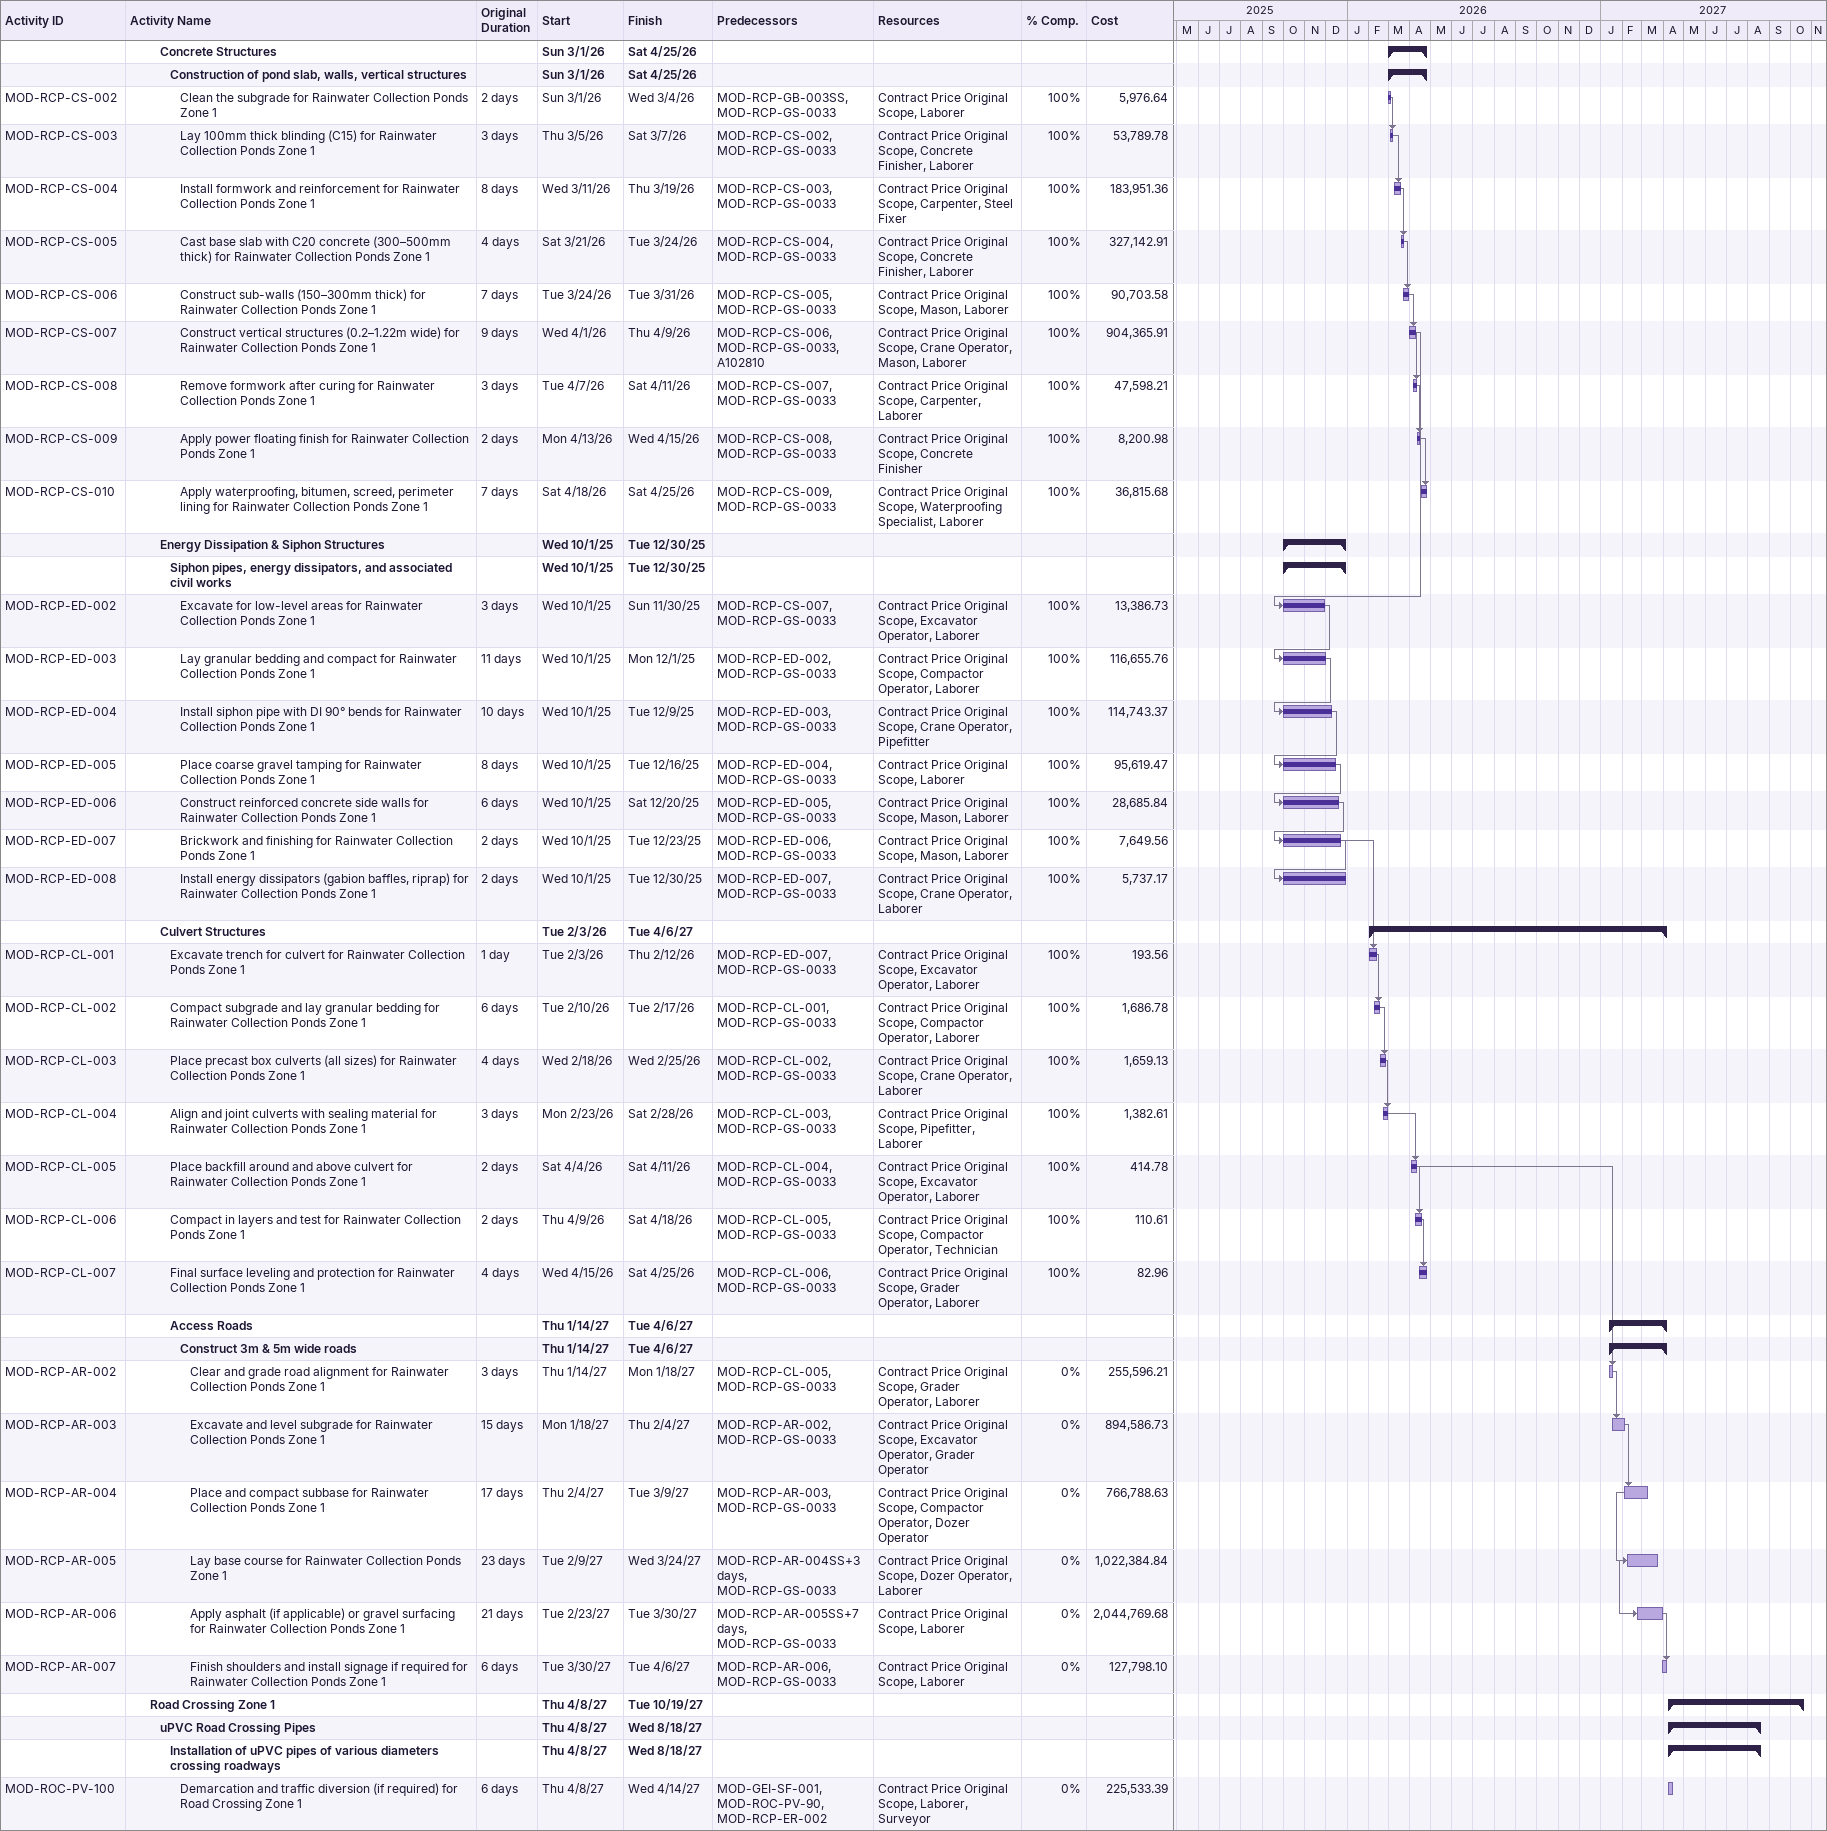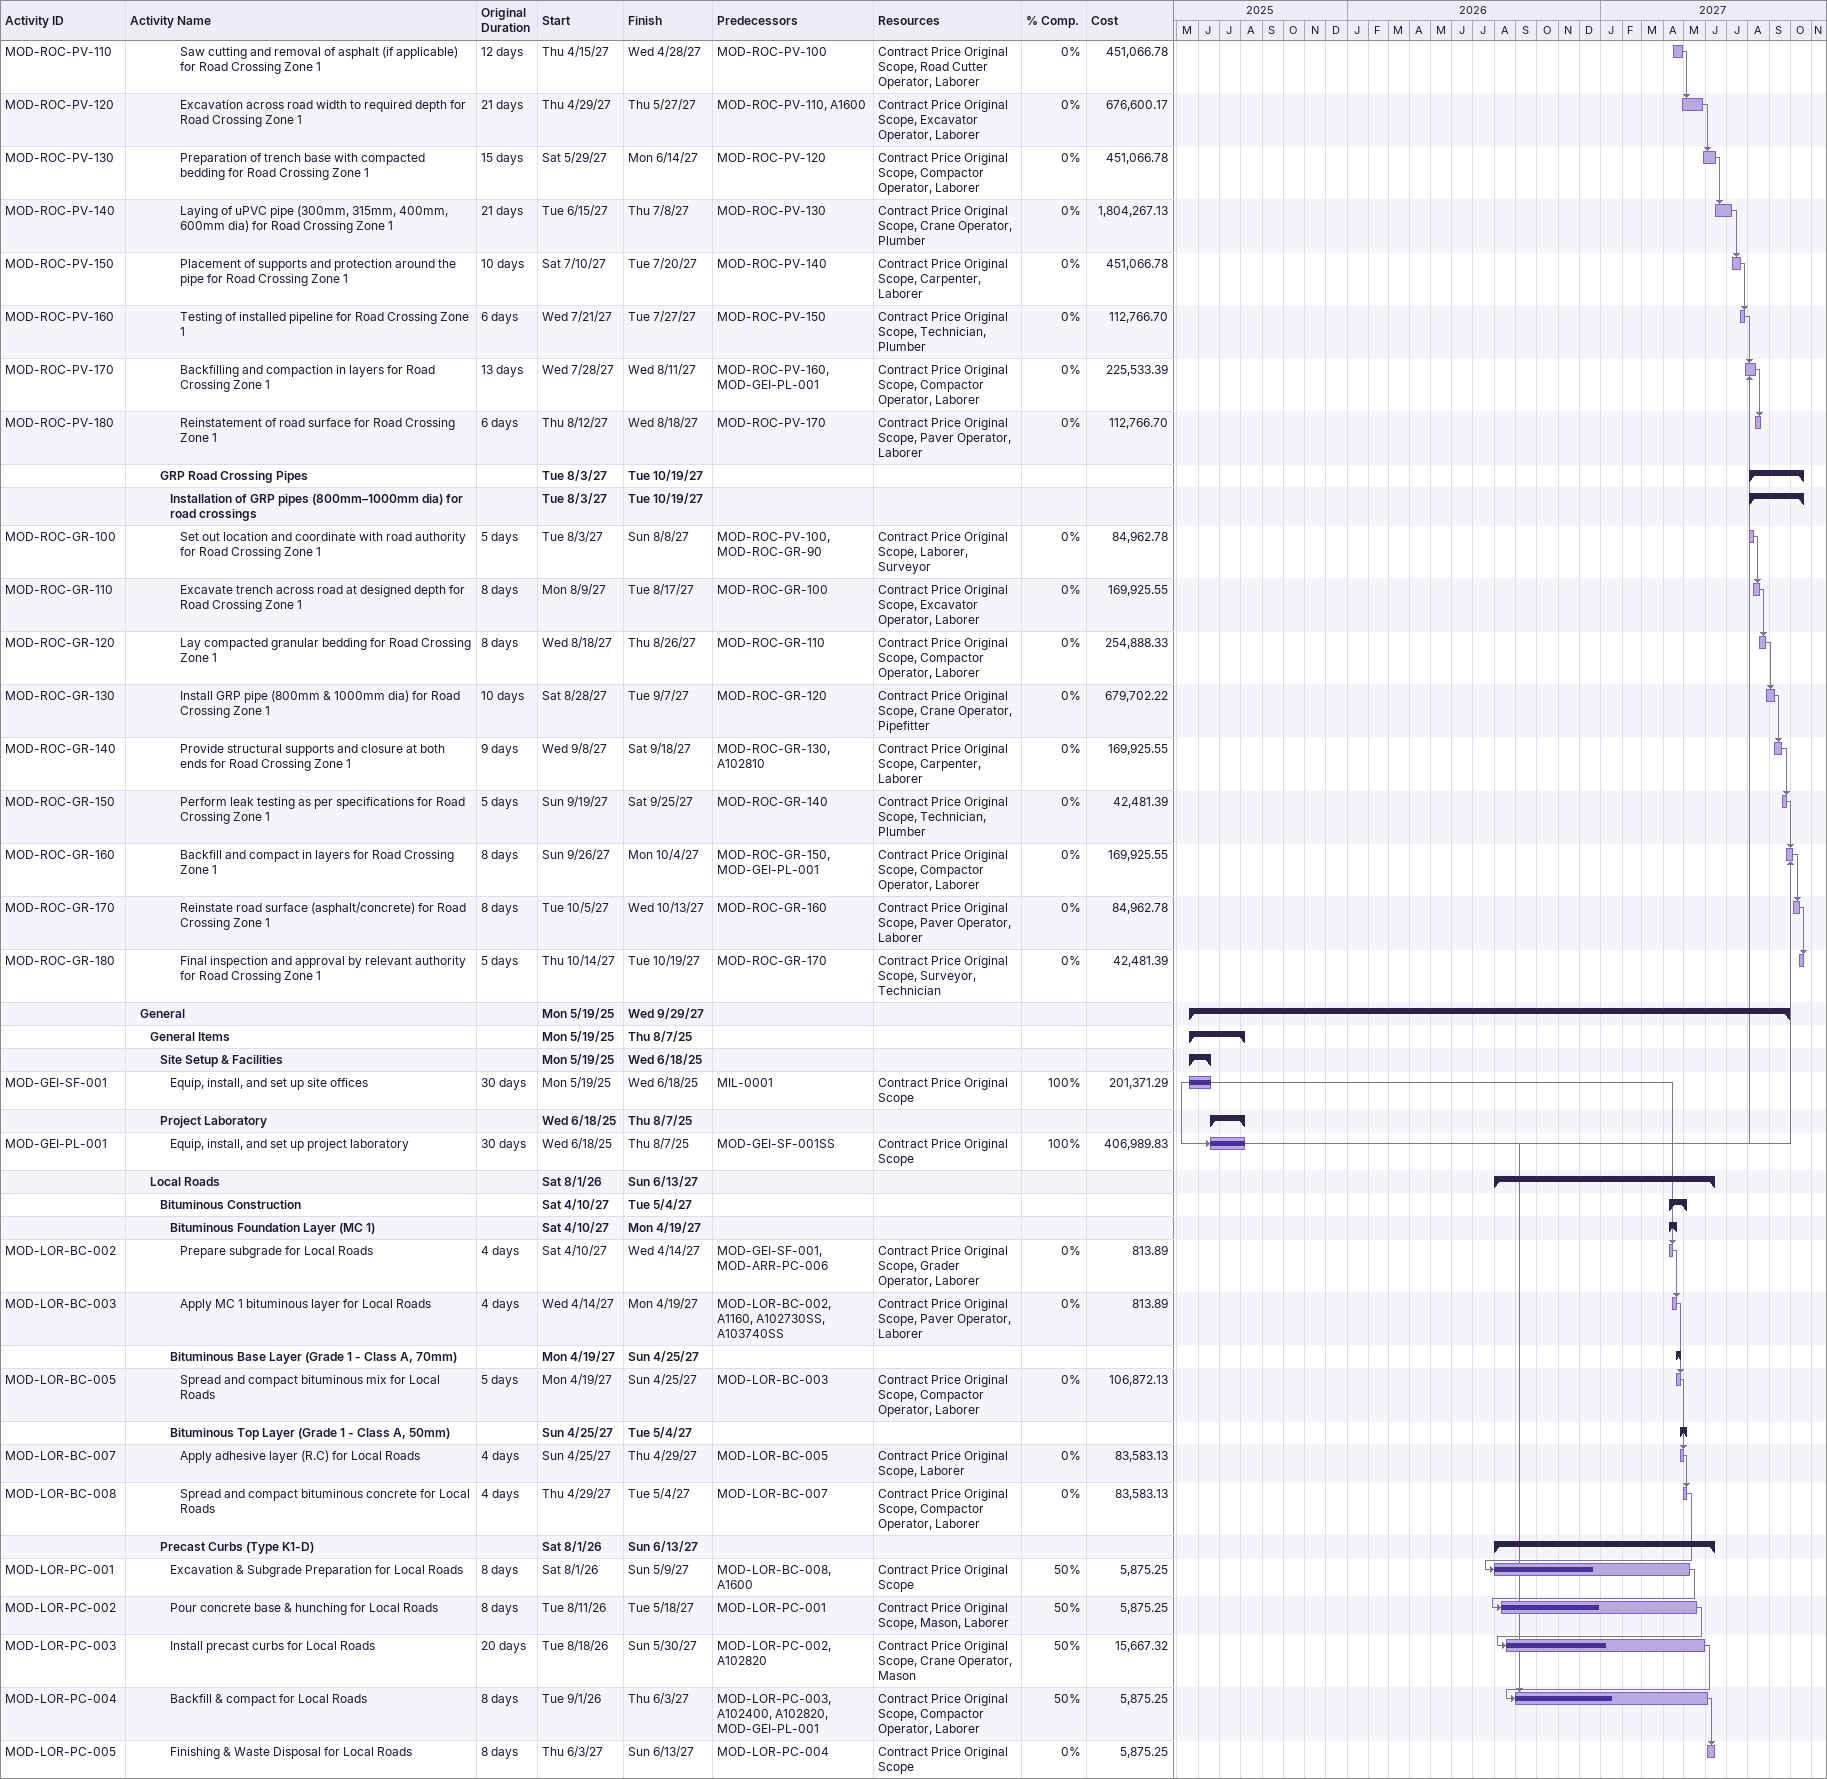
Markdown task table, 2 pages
| ID | Level | Task | Original duration | Start | Finish | Predecessors | Resources | % complete | Cost |
|---|---|---|---|---|---|---|---|---|---|
|  | 4 | **Concrete Structures** |  | 2026-03-01 | 2026-04-25 |  |  |  |  |
|  | 5 | **Construction of pond slab, walls, vertical structures** |  | 2026-03-01 | 2026-04-25 |  |  |  |  |
| MOD-RCP-CS-002 | 6 | Clean the subgrade for Rainwater Collection Ponds Zone 1 | 2d | 2026-03-01 | 2026-03-04 | MOD-RCP-GB-003SS, MOD-RCP-GS-0033 | Contract Price Original Scope, Laborer | 100 | 5976.64 |
| MOD-RCP-CS-003 | 6 | Lay 100mm thick blinding (C15) for Rainwater Collection Ponds Zone 1 | 3d | 2026-03-05 | 2026-03-07 | MOD-RCP-CS-002, MOD-RCP-GS-0033 | Contract Price Original Scope, Concrete Finisher, Laborer | 100 | 53789.78 |
| MOD-RCP-CS-004 | 6 | Install formwork and reinforcement for Rainwater Collection Ponds Zone 1 | 8d | 2026-03-11 | 2026-03-19 | MOD-RCP-CS-003, MOD-RCP-GS-0033 | Contract Price Original Scope, Carpenter, Steel Fixer | 100 | 183951.36 |
| MOD-RCP-CS-005 | 6 | Cast base slab with C20 concrete (300–500mm thick) for Rainwater Collection Ponds Zone 1 | 4d | 2026-03-21 | 2026-03-24 | MOD-RCP-CS-004, MOD-RCP-GS-0033 | Contract Price Original Scope, Concrete Finisher, Laborer | 100 | 327142.91 |
| MOD-RCP-CS-006 | 6 | Construct sub-walls (150–300mm thick) for Rainwater Collection Ponds Zone 1 | 7d | 2026-03-24 | 2026-03-31 | MOD-RCP-CS-005, MOD-RCP-GS-0033 | Contract Price Original Scope, Mason, Laborer | 100 | 90703.58 |
| MOD-RCP-CS-007 | 6 | Construct vertical structures (0.2–1.22m wide) for Rainwater Collection Ponds Zone 1 | 9d | 2026-04-01 | 2026-04-09 | MOD-RCP-CS-006, MOD-RCP-GS-0033, A102810 | Contract Price Original Scope, Crane Operator, Mason, Laborer | 100 | 904365.91 |
| MOD-RCP-CS-008 | 6 | Remove formwork after curing for Rainwater Collection Ponds Zone 1 | 3d | 2026-04-07 | 2026-04-11 | MOD-RCP-CS-007, MOD-RCP-GS-0033 | Contract Price Original Scope, Carpenter, Laborer | 100 | 47598.21 |
| MOD-RCP-CS-009 | 6 | Apply power floating finish for Rainwater Collection Ponds Zone 1 | 2d | 2026-04-13 | 2026-04-15 | MOD-RCP-CS-008, MOD-RCP-GS-0033 | Contract Price Original Scope, Concrete Finisher | 100 | 8200.98 |
| MOD-RCP-CS-010 | 6 | Apply waterproofing, bitumen, screed, perimeter lining for Rainwater Collection Ponds Zone 1 | 7d | 2026-04-18 | 2026-04-25 | MOD-RCP-CS-009, MOD-RCP-GS-0033 | Contract Price Original Scope, Waterproofing Specialist, Laborer | 100 | 36815.68 |
|  | 4 | **Energy Dissipation & Siphon Structures** |  | 2025-10-01 | 2025-12-30 |  |  |  |  |
|  | 5 | **Siphon pipes, energy dissipators, and associated civil works** |  | 2025-10-01 | 2025-12-30 |  |  |  |  |
| MOD-RCP-ED-002 | 6 | Excavate for low-level areas for Rainwater Collection Ponds Zone 1 | 3d | 2025-10-01 | 2025-11-30 | MOD-RCP-CS-007, MOD-RCP-GS-0033 | Contract Price Original Scope, Excavator Operator, Laborer | 100 | 13386.73 |
| MOD-RCP-ED-003 | 6 | Lay granular bedding and compact for Rainwater Collection Ponds Zone 1 | 11d | 2025-10-01 | 2025-12-01 | MOD-RCP-ED-002, MOD-RCP-GS-0033 | Contract Price Original Scope, Compactor Operator, Laborer | 100 | 116655.76 |
| MOD-RCP-ED-004 | 6 | Install siphon pipe with DI 90° bends for Rainwater Collection Ponds Zone 1 | 10d | 2025-10-01 | 2025-12-09 | MOD-RCP-ED-003, MOD-RCP-GS-0033 | Contract Price Original Scope, Crane Operator, Pipefitter | 100 | 114743.37 |
| MOD-RCP-ED-005 | 6 | Place coarse gravel tamping for Rainwater Collection Ponds Zone 1 | 8d | 2025-10-01 | 2025-12-16 | MOD-RCP-ED-004, MOD-RCP-GS-0033 | Contract Price Original Scope, Laborer | 100 | 95619.47 |
| MOD-RCP-ED-006 | 6 | Construct reinforced concrete side walls for Rainwater Collection Ponds Zone 1 | 6d | 2025-10-01 | 2025-12-20 | MOD-RCP-ED-005, MOD-RCP-GS-0033 | Contract Price Original Scope, Mason, Laborer | 100 | 28685.84 |
| MOD-RCP-ED-007 | 6 | Brickwork and finishing for Rainwater Collection Ponds Zone 1 | 2d | 2025-10-01 | 2025-12-23 | MOD-RCP-ED-006, MOD-RCP-GS-0033 | Contract Price Original Scope, Mason, Laborer | 100 | 7649.56 |
| MOD-RCP-ED-008 | 6 | Install energy dissipators (gabion baffles, riprap) for Rainwater Collection Ponds Zone 1 | 2d | 2025-10-01 | 2025-12-30 | MOD-RCP-ED-007, MOD-RCP-GS-0033 | Contract Price Original Scope, Crane Operator, Laborer | 100 | 5737.17 |
|  | 4 | **Culvert Structures** |  | 2026-02-03 | 2027-04-06 |  |  |  |  |
| MOD-RCP-CL-001 | 5 | Excavate trench for culvert for Rainwater Collection Ponds Zone 1 | 1d | 2026-02-03 | 2026-02-12 | MOD-RCP-ED-007, MOD-RCP-GS-0033 | Contract Price Original Scope, Excavator Operator, Laborer | 100 | 193.56 |
| MOD-RCP-CL-002 | 5 | Compact subgrade and lay granular bedding for Rainwater Collection Ponds Zone 1 | 6d | 2026-02-10 | 2026-02-17 | MOD-RCP-CL-001, MOD-RCP-GS-0033 | Contract Price Original Scope, Compactor Operator, Laborer | 100 | 1686.78 |
| MOD-RCP-CL-003 | 5 | Place precast box culverts (all sizes) for Rainwater Collection Ponds Zone 1 | 4d | 2026-02-18 | 2026-02-25 | MOD-RCP-CL-002, MOD-RCP-GS-0033 | Contract Price Original Scope, Crane Operator, Laborer | 100 | 1659.13 |
| MOD-RCP-CL-004 | 5 | Align and joint culverts with sealing material for Rainwater Collection Ponds Zone 1 | 3d | 2026-02-23 | 2026-02-28 | MOD-RCP-CL-003, MOD-RCP-GS-0033 | Contract Price Original Scope, Pipefitter, Laborer | 100 | 1382.61 |
| MOD-RCP-CL-005 | 5 | Place backfill around and above culvert for Rainwater Collection Ponds Zone 1 | 2d | 2026-04-04 | 2026-04-11 | MOD-RCP-CL-004, MOD-RCP-GS-0033 | Contract Price Original Scope, Excavator Operator, Laborer | 100 | 414.78 |
| MOD-RCP-CL-006 | 5 | Compact in layers and test for Rainwater Collection Ponds Zone 1 | 2d | 2026-04-09 | 2026-04-18 | MOD-RCP-CL-005, MOD-RCP-GS-0033 | Contract Price Original Scope, Compactor Operator, Technician | 100 | 110.61 |
| MOD-RCP-CL-007 | 5 | Final surface leveling and protection for Rainwater Collection Ponds Zone 1 | 4d | 2026-04-15 | 2026-04-25 | MOD-RCP-CL-006, MOD-RCP-GS-0033 | Contract Price Original Scope, Grader Operator, Laborer | 100 | 82.96 |
|  | 5 | **Access Roads** |  | 2027-01-14 | 2027-04-06 |  |  |  |  |
|  | 6 | **Construct 3m & 5m wide roads** |  | 2027-01-14 | 2027-04-06 |  |  |  |  |
| MOD-RCP-AR-002 | 7 | Clear and grade road alignment for Rainwater Collection Ponds Zone 1 | 3d | 2027-01-14 | 2027-01-18 | MOD-RCP-CL-005, MOD-RCP-GS-0033 | Contract Price Original Scope, Grader Operator, Laborer | 0 | 255596.21 |
| MOD-RCP-AR-003 | 7 | Excavate and level subgrade for Rainwater Collection Ponds Zone 1 | 15d | 2027-01-18 | 2027-02-04 | MOD-RCP-AR-002, MOD-RCP-GS-0033 | Contract Price Original Scope, Excavator Operator, Grader Operator | 0 | 894586.73 |
| MOD-RCP-AR-004 | 7 | Place and compact subbase for Rainwater Collection Ponds Zone 1 | 17d | 2027-02-04 | 2027-03-09 | MOD-RCP-AR-003, MOD-RCP-GS-0033 | Contract Price Original Scope, Compactor Operator, Dozer Operator | 0 | 766788.63 |
| MOD-RCP-AR-005 | 7 | Lay base course for Rainwater Collection Ponds Zone 1 | 23d | 2027-02-09 | 2027-03-24 | MOD-RCP-AR-004SS+3d, MOD-RCP-GS-0033 | Contract Price Original Scope, Dozer Operator, Laborer | 0 | 1022384.84 |
| MOD-RCP-AR-006 | 7 | Apply asphalt (if applicable) or gravel surfacing for Rainwater Collection Ponds Zone 1 | 21d | 2027-02-23 | 2027-03-30 | MOD-RCP-AR-005SS+7d, MOD-RCP-GS-0033 | Contract Price Original Scope, Laborer | 0 | 2044769.68 |
| MOD-RCP-AR-007 | 7 | Finish shoulders and install signage if required for Rainwater Collection Ponds Zone 1 | 6d | 2027-03-30 | 2027-04-06 | MOD-RCP-AR-006, MOD-RCP-GS-0033 | Contract Price Original Scope, Laborer | 0 | 127798.10 |
|  | 3 | **Road Crossing Zone 1** |  | 2027-04-08 | 2027-10-19 |  |  |  |  |
|  | 4 | **uPVC Road Crossing Pipes** |  | 2027-04-08 | 2027-08-18 |  |  |  |  |
|  | 5 | **Installation of uPVC pipes of various diameters crossing roadways** |  | 2027-04-08 | 2027-08-18 |  |  |  |  |
| MOD-ROC-PV-100 | 6 | Demarcation and traffic diversion (if required) for Road Crossing Zone 1 | 6d | 2027-04-08 | 2027-04-14 | MOD-GEI-SF-001, MOD-ROC-PV-90, MOD-RCP-ER-002 | Contract Price Original Scope, Laborer, Surveyor | 0 | 225533.39 |
| MOD-ROC-PV-110 | 6 | Saw cutting and removal of asphalt (if applicable) for Road Crossing Zone 1 | 12d | 2027-04-15 | 2027-04-28 | MOD-ROC-PV-100 | Contract Price Original Scope, Road Cutter Operator, Laborer | 0 | 451066.78 |
| MOD-ROC-PV-120 | 6 | Excavation across road width to required depth for Road Crossing Zone 1 | 21d | 2027-04-29 | 2027-05-27 | MOD-ROC-PV-110, A1600 | Contract Price Original Scope, Excavator Operator, Laborer | 0 | 676600.17 |
| MOD-ROC-PV-130 | 6 | Preparation of trench base with compacted bedding for Road Crossing Zone 1 | 15d | 2027-05-29 | 2027-06-14 | MOD-ROC-PV-120 | Contract Price Original Scope, Compactor Operator, Laborer | 0 | 451066.78 |
| MOD-ROC-PV-140 | 6 | Laying of uPVC pipe (300mm, 315mm, 400mm, 600mm dia) for Road Crossing Zone 1 | 21d | 2027-06-15 | 2027-07-08 | MOD-ROC-PV-130 | Contract Price Original Scope, Crane Operator, Plumber | 0 | 1804267.13 |
| MOD-ROC-PV-150 | 6 | Placement of supports and protection around the pipe for Road Crossing Zone 1 | 10d | 2027-07-10 | 2027-07-20 | MOD-ROC-PV-140 | Contract Price Original Scope, Carpenter, Laborer | 0 | 451066.78 |
| MOD-ROC-PV-160 | 6 | Testing of installed pipeline for Road Crossing Zone 1 | 6d | 2027-07-21 | 2027-07-27 | MOD-ROC-PV-150 | Contract Price Original Scope, Technician, Plumber | 0 | 112766.70 |
| MOD-ROC-PV-170 | 6 | Backfilling and compaction in layers for Road Crossing Zone 1 | 13d | 2027-07-28 | 2027-08-11 | MOD-ROC-PV-160, MOD-GEI-PL-001 | Contract Price Original Scope, Compactor Operator, Laborer | 0 | 225533.39 |
| MOD-ROC-PV-180 | 6 | Reinstatement of road surface for Road Crossing Zone 1 | 6d | 2027-08-12 | 2027-08-18 | MOD-ROC-PV-170 | Contract Price Original Scope, Paver Operator, Laborer | 0 | 112766.70 |
|  | 4 | **GRP Road Crossing Pipes** |  | 2027-08-03 | 2027-10-19 |  |  |  |  |
|  | 5 | **Installation of GRP pipes (800mm–1000mm dia) for road crossings** |  | 2027-08-03 | 2027-10-19 |  |  |  |  |
| MOD-ROC-GR-100 | 6 | Set out location and coordinate with road authority for Road Crossing Zone 1 | 5d | 2027-08-03 | 2027-08-08 | MOD-ROC-PV-100, MOD-ROC-GR-90 | Contract Price Original Scope, Laborer, Surveyor | 0 | 84962.78 |
| MOD-ROC-GR-110 | 6 | Excavate trench across road at designed depth for Road Crossing Zone 1 | 8d | 2027-08-09 | 2027-08-17 | MOD-ROC-GR-100 | Contract Price Original Scope, Excavator Operator, Laborer | 0 | 169925.55 |
| MOD-ROC-GR-120 | 6 | Lay compacted granular bedding for Road Crossing Zone 1 | 8d | 2027-08-18 | 2027-08-26 | MOD-ROC-GR-110 | Contract Price Original Scope, Compactor Operator, Laborer | 0 | 254888.33 |
| MOD-ROC-GR-130 | 6 | Install GRP pipe (800mm & 1000mm dia) for Road Crossing Zone 1 | 10d | 2027-08-28 | 2027-09-07 | MOD-ROC-GR-120 | Contract Price Original Scope, Crane Operator, Pipefitter | 0 | 679702.22 |
| MOD-ROC-GR-140 | 6 | Provide structural supports and closure at both ends for Road Crossing Zone 1 | 9d | 2027-09-08 | 2027-09-18 | MOD-ROC-GR-130, A102810 | Contract Price Original Scope, Carpenter, Laborer | 0 | 169925.55 |
| MOD-ROC-GR-150 | 6 | Perform leak testing as per specifications for Road Crossing Zone 1 | 5d | 2027-09-19 | 2027-09-25 | MOD-ROC-GR-140 | Contract Price Original Scope, Technician, Plumber | 0 | 42481.39 |
| MOD-ROC-GR-160 | 6 | Backfill and compact in layers for Road Crossing Zone 1 | 8d | 2027-09-26 | 2027-10-04 | MOD-ROC-GR-150, MOD-GEI-PL-001 | Contract Price Original Scope, Compactor Operator, Laborer | 0 | 169925.55 |
| MOD-ROC-GR-170 | 6 | Reinstate road surface (asphalt/concrete) for Road Crossing Zone 1 | 8d | 2027-10-05 | 2027-10-13 | MOD-ROC-GR-160 | Contract Price Original Scope, Paver Operator, Laborer | 0 | 84962.78 |
| MOD-ROC-GR-180 | 6 | Final inspection and approval by relevant authority for Road Crossing Zone 1 | 5d | 2027-10-14 | 2027-10-19 | MOD-ROC-GR-170 | Contract Price Original Scope, Surveyor, Technician | 0 | 42481.39 |
|  | 2 | **General** |  | 2025-05-19 | 2027-09-29 |  |  |  |  |
|  | 3 | **General Items** |  | 2025-05-19 | 2025-08-07 |  |  |  |  |
|  | 4 | **Site Setup & Facilities** |  | 2025-05-19 | 2025-06-18 |  |  |  |  |
| MOD-GEI-SF-001 | 5 | Equip, install, and set up site offices | 30d | 2025-05-19 | 2025-06-18 | MIL-0001 | Contract Price Original Scope | 100 | 201371.29 |
|  | 4 | **Project Laboratory** |  | 2025-06-18 | 2025-08-07 |  |  |  |  |
| MOD-GEI-PL-001 | 5 | Equip, install, and set up project laboratory | 30d | 2025-06-18 | 2025-08-07 | MOD-GEI-SF-001SS | Contract Price Original Scope | 100 | 406989.83 |
|  | 3 | **Local Roads** |  | 2026-08-01 | 2027-06-13 |  |  |  |  |
|  | 4 | **Bituminous Construction** |  | 2027-04-10 | 2027-05-04 |  |  |  |  |
|  | 5 | **Bituminous Foundation Layer (MC 1)** |  | 2027-04-10 | 2027-04-19 |  |  |  |  |
| MOD-LOR-BC-002 | 6 | Prepare subgrade for Local Roads | 4d | 2027-04-10 | 2027-04-14 | MOD-GEI-SF-001, MOD-ARR-PC-006 | Contract Price Original Scope, Grader Operator, Laborer | 0 | 813.89 |
| MOD-LOR-BC-003 | 6 | Apply MC 1 bituminous layer for Local Roads | 4d | 2027-04-14 | 2027-04-19 | MOD-LOR-BC-002, A1160, A102730SS, A103740SS | Contract Price Original Scope, Paver Operator, Laborer | 0 | 813.89 |
|  | 5 | **Bituminous Base Layer (Grade 1 - Class A, 70mm)** |  | 2027-04-19 | 2027-04-25 |  |  |  |  |
| MOD-LOR-BC-005 | 6 | Spread and compact bituminous mix for Local Roads | 5d | 2027-04-19 | 2027-04-25 | MOD-LOR-BC-003 | Contract Price Original Scope, Compactor Operator, Laborer | 0 | 106872.13 |
|  | 5 | **Bituminous Top Layer (Grade 1 - Class A, 50mm)** |  | 2027-04-25 | 2027-05-04 |  |  |  |  |
| MOD-LOR-BC-007 | 6 | Apply adhesive layer (R.C) for Local Roads | 4d | 2027-04-25 | 2027-04-29 | MOD-LOR-BC-005 | Contract Price Original Scope, Laborer | 0 | 83583.13 |
| MOD-LOR-BC-008 | 6 | Spread and compact bituminous concrete for Local Roads | 4d | 2027-04-29 | 2027-05-04 | MOD-LOR-BC-007 | Contract Price Original Scope, Compactor Operator, Laborer | 0 | 83583.13 |
|  | 4 | **Precast Curbs (Type K1-D)** |  | 2026-08-01 | 2027-06-13 |  |  |  |  |
| MOD-LOR-PC-001 | 5 | Excavation & Subgrade Preparation for Local Roads | 8d | 2026-08-01 | 2027-05-09 | MOD-LOR-BC-008, A1600 | Contract Price Original Scope | 50 | 5875.25 |
| MOD-LOR-PC-002 | 5 | Pour concrete base & hunching for Local Roads | 8d | 2026-08-11 | 2027-05-18 | MOD-LOR-PC-001 | Contract Price Original Scope, Mason, Laborer | 50 | 5875.25 |
| MOD-LOR-PC-003 | 5 | Install precast curbs for Local Roads | 20d | 2026-08-18 | 2027-05-30 | MOD-LOR-PC-002, A102820 | Contract Price Original Scope, Crane Operator, Mason | 50 | 15667.32 |
| MOD-LOR-PC-004 | 5 | Backfill & compact for Local Roads | 8d | 2026-09-01 | 2027-06-03 | MOD-LOR-PC-003, A102400, A102820, MOD-GEI-PL-001 | Contract Price Original Scope, Compactor Operator, Laborer | 50 | 5875.25 |
| MOD-LOR-PC-005 | 5 | Finishing & Waste Disposal for Local Roads | 8d | 2027-06-03 | 2027-06-13 | MOD-LOR-PC-004 | Contract Price Original Scope | 0 | 5875.25 |
